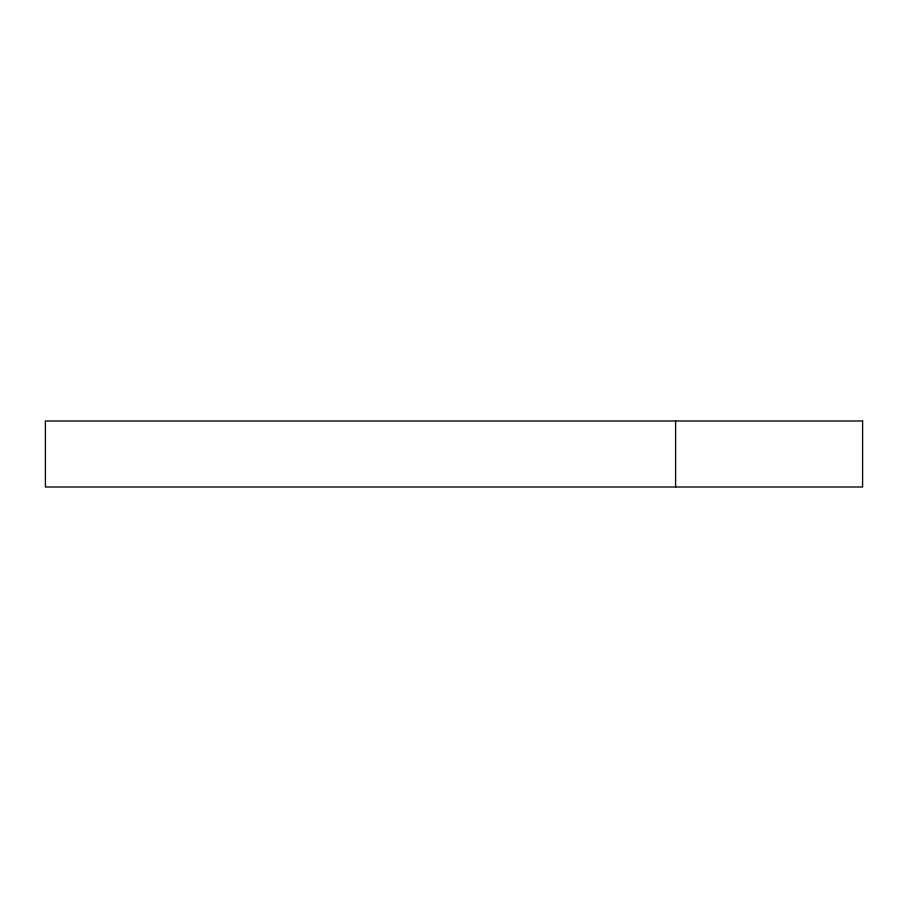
<?xml version="1.0" encoding="UTF-8"?>
<svg xmlns="http://www.w3.org/2000/svg" width="908" height="908" viewBox="0 0 908 908"><rect width="100%" height="100%" fill="white"/><g stroke="black" fill="none" stroke-linecap="round" stroke-linejoin="round"><path stroke-width="1.36" d="M675.597 420.994L675.597 487.006M862.6 420.994L45.4 420.994L45.4 487.006L862.6 487.006L862.6 420.994"/></g></svg>
